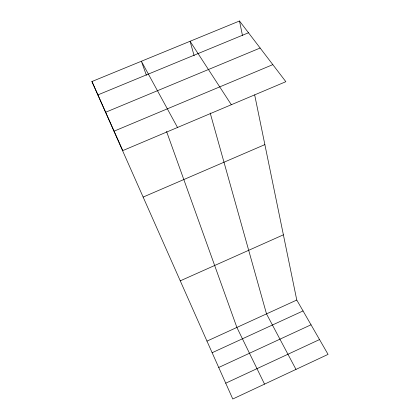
<?xml version="1.0" encoding="UTF-8"?>
<svg xmlns="http://www.w3.org/2000/svg" width="420" height="420" viewBox="0 0 420 420"><rect width="100%" height="100%" fill="white"/><g stroke="black" fill="none" stroke-linecap="round" stroke-linejoin="round"><path stroke-width="0.63" d="M225.729 383.197L319.531 339.56M218.72 367.474L311.026 324.796M212.142 352.716L303.046 310.937M296.772 300.043L328.067 354.38L232.775 399L206.971 341.119L296.772 300.043L254.667 94.899M180.259 280.844L283.385 234.822M143.141 197.08L264.868 144.611M114.109 131.15L272.822 64.633M105.662 112.245L260.143 48.027M97.907 94.899L248.488 32.776M91.933 81.527L239.495 21L285.847 81.69L122.798 150.596L91.933 81.527L206.971 341.119M231.326 104.732L190.071 41.276L194.145 55.797M177.513 127.47L141.367 61.246L146.396 75.269M295.985 369.401L266.516 313.882L210.184 112.996M264.537 384.127L236.885 327.437L166.551 131.423M239.495 21L242.498 35.627"/></g></svg>
